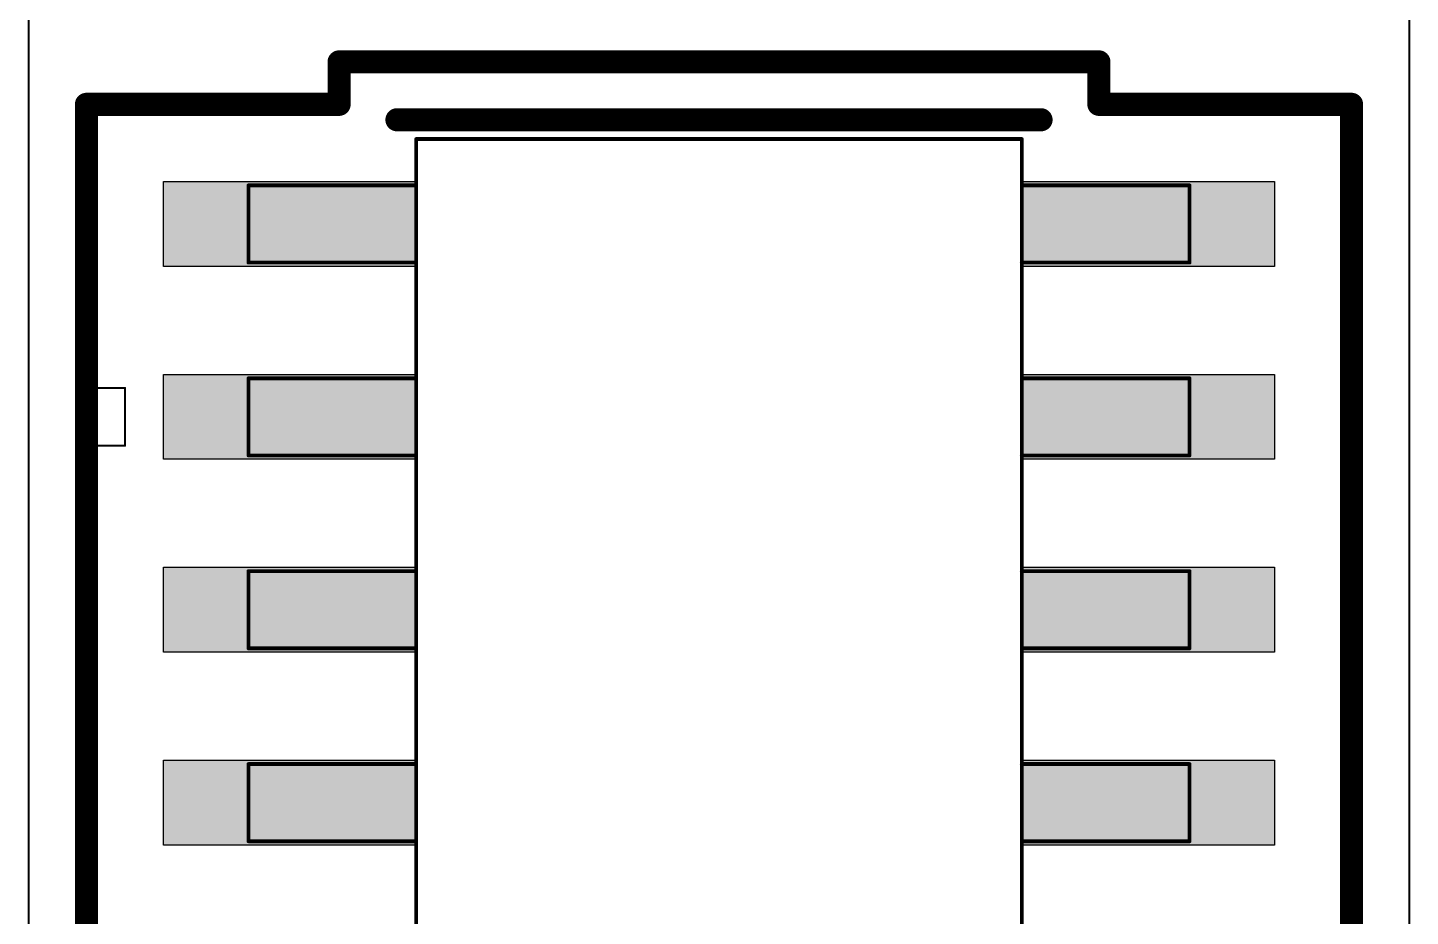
# Model space of a CAD drawing. Header units: millimetres. Extents: x 54 to 247, y 53 to 195.
# Drawn here: x 107.46 to 116.57, y 132.83 to 138.68 of the extents above; entities that cross this region are included whole.
import ezdxf

# ---------------------------------------------------------------- set-up
doc = ezdxf.new("R2010")
doc.units = ezdxf.units.MM
for name, color, linetype in [('Mechanical10', 56, 'Continuous'), ('Mechanical13', 56, 'Continuous'), ('Mechanical15', 56, 'Continuous'), ('Mechanical4', 56, 'Continuous'), ('Mechanical5', 56, 'Continuous'), ('Mechanical6', 56, 'Continuous'), ('Mechanical8', 56, 'Continuous'), ('PadHoleLayer', 156, 'Continuous'), ('TopOverlay', 2, 'Continuous'), ('TopPaste', 8, 'Continuous'), ('TopSolder', 216, 'Continuous')]:
    doc.layers.add(name, color=color, linetype=linetype)

# ---------------------------------------------------------------- blocks, each defined once
blk = doc.blocks.new('D16_M_242')
at = {"layer": 'TopPaste'}
for points in [[(-3.6576, -0.3556), (-1.9939, -0.3556), (-1.9939, -0.9144), (-3.6576, -0.9144)], [(1.9939, -0.3556), (3.6576, -0.3556), (3.6576, -0.9144), (1.9939, -0.9144)], [(-3.6576, -1.6256), (-1.9939, -1.6256), (-1.9939, -2.1844), (-3.6576, -2.1844)], [(1.9939, -1.6256), (3.6576, -1.6256), (3.6576, -2.1844), (1.9939, -2.1844)], [(-3.6576, -2.8956), (-1.9939, -2.8956), (-1.9939, -3.4544), (-3.6576, -3.4544)], [(1.9939, -2.8956), (3.6576, -2.8956), (3.6576, -3.4544), (1.9939, -3.4544)], [(-3.6576, -4.1656), (-1.9939, -4.1656), (-1.9939, -4.7244), (-3.6576, -4.7244)], [(1.9939, -4.1656), (3.6576, -4.1656), (3.6576, -4.7244), (1.9939, -4.7244)]]:
    blk.add_hatch(color=8, dxfattribs=at).paths.add_polyline_path(points)
at = {"layer": 'TopSolder'}
for points in [[(-3.6576, -0.3556), (-1.9939, -0.3556), (-1.9939, -0.9144), (-3.6576, -0.9144)], [(1.9939, -0.3556), (3.6576, -0.3556), (3.6576, -0.9144), (1.9939, -0.9144)], [(-3.6576, -1.6256), (-1.9939, -1.6256), (-1.9939, -2.1844), (-3.6576, -2.1844)], [(1.9939, -1.6256), (3.6576, -1.6256), (3.6576, -2.1844), (1.9939, -2.1844)], [(-3.6576, -2.8956), (-1.9939, -2.8956), (-1.9939, -3.4544), (-3.6576, -3.4544)], [(1.9939, -2.8956), (3.6576, -2.8956), (3.6576, -3.4544), (1.9939, -3.4544)], [(-3.6576, -4.1656), (-1.9939, -4.1656), (-1.9939, -4.7244), (-3.6576, -4.7244)], [(1.9939, -4.1656), (3.6576, -4.1656), (3.6576, -4.7244), (1.9939, -4.7244)]]:
    blk.add_hatch(color=216, dxfattribs=at).paths.add_polyline_path(points)
at = {"layer": 'Mechanical13', "const_width": 0.0254}
for points in [[(-1.9939, 5.0038), (-1.9939, -5.0038)], [(1.9939, 5.0038), (1.9939, -5.0038)], [(-3.0988, -0.381), (-3.0988, -0.889)], [(-1.9939, -0.381), (-3.0988, -0.381)], [(-1.9939, -0.381), (-1.9939, -0.889)], [(3.0988, -0.381), (1.9939, -0.381)], [(1.9939, -0.381), (1.9939, -0.889)], [(3.0988, -0.381), (3.0988, -0.889)], [(-1.9939, -0.889), (-3.0988, -0.889)], [(3.0988, -0.889), (1.9939, -0.889)], [(-3.0988, -1.651), (-3.0988, -2.159)], [(-1.9939, -1.651), (-3.0988, -1.651)], [(-1.9939, -1.651), (-1.9939, -2.159)], [(3.0988, -1.651), (1.9939, -1.651)], [(1.9939, -1.651), (1.9939, -2.159)], [(3.0988, -1.651), (3.0988, -2.159)], [(-1.9939, -2.159), (-3.0988, -2.159)], [(3.0988, -2.159), (1.9939, -2.159)], [(-3.0988, -2.921), (-3.0988, -3.429)], [(-1.9939, -2.921), (-3.0988, -2.921)], [(-1.9939, -2.921), (-1.9939, -3.429)], [(3.0988, -2.921), (1.9939, -2.921)], [(1.9939, -2.921), (1.9939, -3.429)], [(3.0988, -2.921), (3.0988, -3.429)], [(-1.9939, -3.429), (-3.0988, -3.429)], [(3.0988, -3.429), (1.9939, -3.429)], [(-3.0988, -4.191), (-3.0988, -4.699)], [(-1.9939, -4.191), (-3.0988, -4.191)], [(-1.9939, -4.191), (-1.9939, -4.699)], [(3.0988, -4.191), (1.9939, -4.191)], [(1.9939, -4.191), (1.9939, -4.699)], [(3.0988, -4.191), (3.0988, -4.699)], [(-1.9939, -4.699), (-3.0988, -4.699)], [(3.0988, -4.699), (1.9939, -4.699)], [(1.9939, -5.0038), (-1.9939, -5.0038)]]:
    blk.add_lwpolyline(points, dxfattribs=at)
at = {"layer": 'Mechanical13', "const_width": 0.0127}
for points in [[(-3.10515, -0.381, 1), (-3.09245, -0.381, 1)], [(-3.10515, -0.381, 1), (-3.09245, -0.381, 1)], [(-2.00025, -0.381, 1), (-1.98755, -0.381, 1)], [(-2.00025, -0.381, 1), (-1.98755, -0.381, 1)], [(1.98755, -0.381, 1), (2.00025, -0.381, 1)], [(1.98755, -0.381, 1), (2.00025, -0.381, 1)], [(3.09245, -0.381, 1), (3.10515, -0.381, 1)], [(3.09245, -0.381, 1), (3.10515, -0.381, 1)], [(-3.10515, -0.889, 1), (-3.09245, -0.889, 1)], [(-3.10515, -0.889, 1), (-3.09245, -0.889, 1)], [(-2.00025, -0.889, 1), (-1.98755, -0.889, 1)], [(-2.00025, -0.889, 1), (-1.98755, -0.889, 1)], [(1.98755, -0.889, 1), (2.00025, -0.889, 1)], [(1.98755, -0.889, 1), (2.00025, -0.889, 1)], [(3.09245, -0.889, 1), (3.10515, -0.889, 1)], [(3.09245, -0.889, 1), (3.10515, -0.889, 1)], [(-3.10515, -1.651, 1), (-3.09245, -1.651, 1)], [(-3.10515, -1.651, 1), (-3.09245, -1.651, 1)], [(-2.00025, -1.651, 1), (-1.98755, -1.651, 1)], [(-2.00025, -1.651, 1), (-1.98755, -1.651, 1)], [(1.98755, -1.651, 1), (2.00025, -1.651, 1)], [(1.98755, -1.651, 1), (2.00025, -1.651, 1)], [(3.09245, -1.651, 1), (3.10515, -1.651, 1)], [(3.09245, -1.651, 1), (3.10515, -1.651, 1)], [(-3.10515, -2.159, 1), (-3.09245, -2.159, 1)], [(-3.10515, -2.159, 1), (-3.09245, -2.159, 1)], [(-2.00025, -2.159, 1), (-1.98755, -2.159, 1)], [(-2.00025, -2.159, 1), (-1.98755, -2.159, 1)], [(1.98755, -2.159, 1), (2.00025, -2.159, 1)], [(1.98755, -2.159, 1), (2.00025, -2.159, 1)], [(3.09245, -2.159, 1), (3.10515, -2.159, 1)], [(3.09245, -2.159, 1), (3.10515, -2.159, 1)], [(-3.10515, -2.921, 1), (-3.09245, -2.921, 1)], [(-3.10515, -2.921, 1), (-3.09245, -2.921, 1)], [(-2.00025, -2.921, 1), (-1.98755, -2.921, 1)], [(-2.00025, -2.921, 1), (-1.98755, -2.921, 1)], [(1.98755, -2.921, 1), (2.00025, -2.921, 1)], [(1.98755, -2.921, 1), (2.00025, -2.921, 1)], [(3.09245, -2.921, 1), (3.10515, -2.921, 1)], [(3.09245, -2.921, 1), (3.10515, -2.921, 1)], [(-3.10515, -3.429, 1), (-3.09245, -3.429, 1)], [(-3.10515, -3.429, 1), (-3.09245, -3.429, 1)], [(-2.00025, -3.429, 1), (-1.98755, -3.429, 1)], [(-2.00025, -3.429, 1), (-1.98755, -3.429, 1)], [(1.98755, -3.429, 1), (2.00025, -3.429, 1)], [(1.98755, -3.429, 1), (2.00025, -3.429, 1)], [(3.09245, -3.429, 1), (3.10515, -3.429, 1)], [(3.09245, -3.429, 1), (3.10515, -3.429, 1)], [(-3.10515, -4.191, 1), (-3.09245, -4.191, 1)], [(-3.10515, -4.191, 1), (-3.09245, -4.191, 1)], [(-2.00025, -4.191, 1), (-1.98755, -4.191, 1)], [(-2.00025, -4.191, 1), (-1.98755, -4.191, 1)], [(1.98755, -4.191, 1), (2.00025, -4.191, 1)], [(1.98755, -4.191, 1), (2.00025, -4.191, 1)], [(3.09245, -4.191, 1), (3.10515, -4.191, 1)], [(3.09245, -4.191, 1), (3.10515, -4.191, 1)], [(-3.10515, -4.699, 1), (-3.09245, -4.699, 1)], [(-3.10515, -4.699, 1), (-3.09245, -4.699, 1)], [(-2.00025, -4.699, 1), (-1.98755, -4.699, 1)], [(-2.00025, -4.699, 1), (-1.98755, -4.699, 1)], [(1.98755, -4.699, 1), (2.00025, -4.699, 1)], [(1.98755, -4.699, 1), (2.00025, -4.699, 1)], [(3.09245, -4.699, 1), (3.10515, -4.699, 1)], [(3.09245, -4.699, 1), (3.10515, -4.699, 1)], [(-2.00025, -5.0038, 1), (-1.98755, -5.0038, 1)], [(-2.00025, -5.0038, 1), (-1.98755, -5.0038, 1)], [(1.98755, -5.0038, 1), (2.00025, -5.0038, 1)], [(1.98755, -5.0038, 1), (2.00025, -5.0038, 1)]]:
    blk.add_lwpolyline(points, format="xyb", close=True, dxfattribs=at)
at = {"layer": 'Mechanical15'}
for p, q in [((-4.1656, -5.2324), (-4.1656, 5.2324)), ((4.1656, 5.2324), (4.1656, -5.2324)), ((-2.5019, -5.2324), (-4.1656, -5.2324)), ((-2.5019, -5.5118), (-2.5019, -5.2324)), ((4.1656, -5.2324), (2.5019, -5.2324)), ((2.5019, -5.2324), (2.5019, -5.5118)), ((2.5019, -5.5118), (-2.5019, -5.5118))]:
    blk.add_line(p, q, dxfattribs=at)
at = {"layer": 'Mechanical15', "const_width": 0.1524}
for points in [[(-4.1656, 5.2324), (-4.1656, -5.2324)], [(4.1656, 5.2324), (4.1656, -5.2324)], [(-2.5019, -5.2324), (-4.1656, -5.2324)], [(-2.5019, -5.2324), (-2.5019, -5.5118)], [(2.5019, -5.2324), (2.5019, -5.5118)], [(4.1656, -5.2324), (2.5019, -5.2324)], [(2.5019, -5.5118), (-2.5019, -5.5118)]]:
    blk.add_lwpolyline(points, dxfattribs=at)
at = {"layer": 'Mechanical15', "const_width": 0.0762}
for points in [[(-4.2037, -5.2324, 1), (-4.1275, -5.2324, 1)], [(-4.2037, -5.2324, 1), (-4.1275, -5.2324, 1)], [(-2.54, -5.2324, 1), (-2.4638, -5.2324, 1)], [(-2.54, -5.2324, 1), (-2.4638, -5.2324, 1)], [(2.4638, -5.2324, 1), (2.54, -5.2324, 1)], [(2.4638, -5.2324, 1), (2.54, -5.2324, 1)], [(4.1275, -5.2324, 1), (4.2037, -5.2324, 1)], [(4.1275, -5.2324, 1), (4.2037, -5.2324, 1)], [(-2.54, -5.5118, 1), (-2.4638, -5.5118, 1)], [(-2.54, -5.5118, 1), (-2.4638, -5.5118, 1)], [(2.4638, -5.5118, 1), (2.54, -5.5118, 1)], [(2.4638, -5.5118, 1), (2.54, -5.5118, 1)]]:
    blk.add_lwpolyline(points, format="xyb", close=True, dxfattribs=at)
at = {"layer": 'Mechanical5'}
for p, q in [((-4.5466, -5.8928), (-4.5466, 5.8928)), ((4.5466, 5.8928), (4.5466, -5.8928))]:
    blk.add_line(p, q, dxfattribs=at)
at = {"layer": 'TopOverlay'}
for p, q in [((3.9116, -3.3655), (3.9116, -2.9845)), ((3.9116, -2.9845), (4.1656, -2.9845)), ((4.1656, -2.9845), (4.1656, -3.3655)), ((4.1656, -3.3655), (3.9116, -3.3655))]:
    blk.add_line(p, q, dxfattribs=at)
at = {"layer": 'TopOverlay', "const_width": 0.1524}
blk.add_lwpolyline([(2.1209, -5.1308), (-2.1209, -5.1308)], dxfattribs=at)
at = {"layer": 'TopOverlay', "const_width": 0.0762}
for points in [[(-2.159, -5.1308, 1), (-2.0828, -5.1308, 1)], [(2.0828, -5.1308, 1), (2.159, -5.1308, 1)]]:
    blk.add_lwpolyline(points, format="xyb", close=True, dxfattribs=at)

msp = doc.modelspace()

# ---------------------------------------------------------------- hatches: boundary and pattern name
at = {"layer": 'Mechanical4'}
h = msp.add_hatch(color=56, dxfattribs=at)
edge = h.paths.add_edge_path()
edge.add_arc((109.5121, 138.4554), 0.0381, 0, 360)
h = msp.add_hatch(color=56, dxfattribs=at)
edge = h.paths.add_edge_path()
edge.add_arc((109.5121, 138.4554), 0.0381, 0, 360)
h = msp.add_hatch(color=56, dxfattribs=at)
edge = h.paths.add_edge_path()
edge.add_arc((114.5159, 138.4554), 0.0381, 0, 360)
h = msp.add_hatch(color=56, dxfattribs=at)
edge = h.paths.add_edge_path()
edge.add_arc((114.5159, 138.4554), 0.0381, 0, 360)
h = msp.add_hatch(color=56, dxfattribs=at)
edge = h.paths.add_edge_path()
edge.add_arc((107.8484, 138.176), 0.0381, 0, 360)
h = msp.add_hatch(color=56, dxfattribs=at)
edge = h.paths.add_edge_path()
edge.add_arc((107.8484, 138.176), 0.0381, 0, 360)
h = msp.add_hatch(color=56, dxfattribs=at)
edge = h.paths.add_edge_path()
edge.add_arc((109.5121, 138.176), 0.0381, 0, 360)
h = msp.add_hatch(color=56, dxfattribs=at)
edge = h.paths.add_edge_path()
edge.add_arc((109.5121, 138.176), 0.0381, 0, 360)
h = msp.add_hatch(color=56, dxfattribs=at)
edge = h.paths.add_edge_path()
edge.add_arc((114.5159, 138.176), 0.0381, 0, 360)
h = msp.add_hatch(color=56, dxfattribs=at)
edge = h.paths.add_edge_path()
edge.add_arc((114.5159, 138.176), 0.0381, 0, 360)
h = msp.add_hatch(color=56, dxfattribs=at)
edge = h.paths.add_edge_path()
edge.add_arc((116.1796, 138.176), 0.0381, 0, 360)
h = msp.add_hatch(color=56, dxfattribs=at)
edge = h.paths.add_edge_path()
edge.add_arc((116.1796, 138.176), 0.0381, 0, 360)
at = {"layer": 'Mechanical5'}
h = msp.add_hatch(color=56, dxfattribs=at)
edge = h.paths.add_edge_path()
edge.add_arc((110.0201, 137.9474), 0.00635, 0, 360)
h = msp.add_hatch(color=56, dxfattribs=at)
edge = h.paths.add_edge_path()
edge.add_arc((110.0201, 137.9474), 0.00635, 0, 360)
h = msp.add_hatch(color=56, dxfattribs=at)
edge = h.paths.add_edge_path()
edge.add_arc((114.0079, 137.9474), 0.00635, 0, 360)
h = msp.add_hatch(color=56, dxfattribs=at)
edge = h.paths.add_edge_path()
edge.add_arc((114.0079, 137.9474), 0.00635, 0, 360)
h = msp.add_hatch(color=56, dxfattribs=at)
edge = h.paths.add_edge_path()
edge.add_arc((108.9152, 137.6426), 0.00635, 0, 360)
h = msp.add_hatch(color=56, dxfattribs=at)
edge = h.paths.add_edge_path()
edge.add_arc((108.9152, 137.6426), 0.00635, 0, 360)
h = msp.add_hatch(color=56, dxfattribs=at)
edge = h.paths.add_edge_path()
edge.add_arc((110.0201, 137.6426), 0.00635, 0, 360)
h = msp.add_hatch(color=56, dxfattribs=at)
edge = h.paths.add_edge_path()
edge.add_arc((110.0201, 137.6426), 0.00635, 0, 360)
h = msp.add_hatch(color=56, dxfattribs=at)
edge = h.paths.add_edge_path()
edge.add_arc((114.0079, 137.6426), 0.00635, 0, 360)
h = msp.add_hatch(color=56, dxfattribs=at)
edge = h.paths.add_edge_path()
edge.add_arc((114.0079, 137.6426), 0.00635, 0, 360)
h = msp.add_hatch(color=56, dxfattribs=at)
edge = h.paths.add_edge_path()
edge.add_arc((115.1128, 137.6426), 0.00635, 0, 360)
h = msp.add_hatch(color=56, dxfattribs=at)
edge = h.paths.add_edge_path()
edge.add_arc((115.1128, 137.6426), 0.00635, 0, 360)
h = msp.add_hatch(color=56, dxfattribs=at)
edge = h.paths.add_edge_path()
edge.add_arc((108.9152, 137.1346), 0.00635, 0, 360)
h = msp.add_hatch(color=56, dxfattribs=at)
edge = h.paths.add_edge_path()
edge.add_arc((108.9152, 137.1346), 0.00635, 0, 360)
h = msp.add_hatch(color=56, dxfattribs=at)
edge = h.paths.add_edge_path()
edge.add_arc((110.0201, 137.1346), 0.00635, 0, 360)
h = msp.add_hatch(color=56, dxfattribs=at)
edge = h.paths.add_edge_path()
edge.add_arc((110.0201, 137.1346), 0.00635, 0, 360)
h = msp.add_hatch(color=56, dxfattribs=at)
edge = h.paths.add_edge_path()
edge.add_arc((114.0079, 137.1346), 0.00635, 0, 360)
h = msp.add_hatch(color=56, dxfattribs=at)
edge = h.paths.add_edge_path()
edge.add_arc((114.0079, 137.1346), 0.00635, 0, 360)
h = msp.add_hatch(color=56, dxfattribs=at)
edge = h.paths.add_edge_path()
edge.add_arc((115.1128, 137.1346), 0.00635, 0, 360)
h = msp.add_hatch(color=56, dxfattribs=at)
edge = h.paths.add_edge_path()
edge.add_arc((115.1128, 137.1346), 0.00635, 0, 360)
h = msp.add_hatch(color=56, dxfattribs=at)
edge = h.paths.add_edge_path()
edge.add_arc((108.9152, 136.3726), 0.00635, 0, 360)
h = msp.add_hatch(color=56, dxfattribs=at)
edge = h.paths.add_edge_path()
edge.add_arc((108.9152, 136.3726), 0.00635, 0, 360)
h = msp.add_hatch(color=56, dxfattribs=at)
edge = h.paths.add_edge_path()
edge.add_arc((110.0201, 136.3726), 0.00635, 0, 360)
h = msp.add_hatch(color=56, dxfattribs=at)
edge = h.paths.add_edge_path()
edge.add_arc((110.0201, 136.3726), 0.00635, 0, 360)
h = msp.add_hatch(color=56, dxfattribs=at)
edge = h.paths.add_edge_path()
edge.add_arc((114.0079, 136.3726), 0.00635, 0, 360)
h = msp.add_hatch(color=56, dxfattribs=at)
edge = h.paths.add_edge_path()
edge.add_arc((114.0079, 136.3726), 0.00635, 0, 360)
h = msp.add_hatch(color=56, dxfattribs=at)
edge = h.paths.add_edge_path()
edge.add_arc((115.1128, 136.3726), 0.00635, 0, 360)
h = msp.add_hatch(color=56, dxfattribs=at)
edge = h.paths.add_edge_path()
edge.add_arc((115.1128, 136.3726), 0.00635, 0, 360)
h = msp.add_hatch(color=56, dxfattribs=at)
edge = h.paths.add_edge_path()
edge.add_arc((108.9152, 135.8646), 0.00635, 0, 360)
h = msp.add_hatch(color=56, dxfattribs=at)
edge = h.paths.add_edge_path()
edge.add_arc((108.9152, 135.8646), 0.00635, 0, 360)
h = msp.add_hatch(color=56, dxfattribs=at)
edge = h.paths.add_edge_path()
edge.add_arc((110.0201, 135.8646), 0.00635, 0, 360)
h = msp.add_hatch(color=56, dxfattribs=at)
edge = h.paths.add_edge_path()
edge.add_arc((110.0201, 135.8646), 0.00635, 0, 360)
h = msp.add_hatch(color=56, dxfattribs=at)
edge = h.paths.add_edge_path()
edge.add_arc((114.0079, 135.8646), 0.00635, 0, 360)
h = msp.add_hatch(color=56, dxfattribs=at)
edge = h.paths.add_edge_path()
edge.add_arc((114.0079, 135.8646), 0.00635, 0, 360)
h = msp.add_hatch(color=56, dxfattribs=at)
edge = h.paths.add_edge_path()
edge.add_arc((115.1128, 135.8646), 0.00635, 0, 360)
h = msp.add_hatch(color=56, dxfattribs=at)
edge = h.paths.add_edge_path()
edge.add_arc((115.1128, 135.8646), 0.00635, 0, 360)
h = msp.add_hatch(color=56, dxfattribs=at)
edge = h.paths.add_edge_path()
edge.add_arc((108.9152, 135.1026), 0.00635, 0, 360)
h = msp.add_hatch(color=56, dxfattribs=at)
edge = h.paths.add_edge_path()
edge.add_arc((108.9152, 135.1026), 0.00635, 0, 360)
h = msp.add_hatch(color=56, dxfattribs=at)
edge = h.paths.add_edge_path()
edge.add_arc((110.0201, 135.1026), 0.00635, 0, 360)
h = msp.add_hatch(color=56, dxfattribs=at)
edge = h.paths.add_edge_path()
edge.add_arc((110.0201, 135.1026), 0.00635, 0, 360)
h = msp.add_hatch(color=56, dxfattribs=at)
edge = h.paths.add_edge_path()
edge.add_arc((114.0079, 135.1026), 0.00635, 0, 360)
h = msp.add_hatch(color=56, dxfattribs=at)
edge = h.paths.add_edge_path()
edge.add_arc((114.0079, 135.1026), 0.00635, 0, 360)
h = msp.add_hatch(color=56, dxfattribs=at)
edge = h.paths.add_edge_path()
edge.add_arc((115.1128, 135.1026), 0.00635, 0, 360)
h = msp.add_hatch(color=56, dxfattribs=at)
edge = h.paths.add_edge_path()
edge.add_arc((115.1128, 135.1026), 0.00635, 0, 360)
h = msp.add_hatch(color=56, dxfattribs=at)
edge = h.paths.add_edge_path()
edge.add_arc((108.9152, 134.5946), 0.00635, 0, 360)
h = msp.add_hatch(color=56, dxfattribs=at)
edge = h.paths.add_edge_path()
edge.add_arc((108.9152, 134.5946), 0.00635, 0, 360)
h = msp.add_hatch(color=56, dxfattribs=at)
edge = h.paths.add_edge_path()
edge.add_arc((110.0201, 134.5946), 0.00635, 0, 360)
h = msp.add_hatch(color=56, dxfattribs=at)
edge = h.paths.add_edge_path()
edge.add_arc((110.0201, 134.5946), 0.00635, 0, 360)
h = msp.add_hatch(color=56, dxfattribs=at)
edge = h.paths.add_edge_path()
edge.add_arc((114.0079, 134.5946), 0.00635, 0, 360)
h = msp.add_hatch(color=56, dxfattribs=at)
edge = h.paths.add_edge_path()
edge.add_arc((114.0079, 134.5946), 0.00635, 0, 360)
h = msp.add_hatch(color=56, dxfattribs=at)
edge = h.paths.add_edge_path()
edge.add_arc((115.1128, 134.5946), 0.00635, 0, 360)
h = msp.add_hatch(color=56, dxfattribs=at)
edge = h.paths.add_edge_path()
edge.add_arc((115.1128, 134.5946), 0.00635, 0, 360)
h = msp.add_hatch(color=56, dxfattribs=at)
edge = h.paths.add_edge_path()
edge.add_arc((108.9152, 133.8326), 0.00635, 0, 360)
h = msp.add_hatch(color=56, dxfattribs=at)
edge = h.paths.add_edge_path()
edge.add_arc((108.9152, 133.8326), 0.00635, 0, 360)
h = msp.add_hatch(color=56, dxfattribs=at)
edge = h.paths.add_edge_path()
edge.add_arc((110.0201, 133.8326), 0.00635, 0, 360)
h = msp.add_hatch(color=56, dxfattribs=at)
edge = h.paths.add_edge_path()
edge.add_arc((110.0201, 133.8326), 0.00635, 0, 360)
h = msp.add_hatch(color=56, dxfattribs=at)
edge = h.paths.add_edge_path()
edge.add_arc((114.0079, 133.8326), 0.00635, 0, 360)
h = msp.add_hatch(color=56, dxfattribs=at)
edge = h.paths.add_edge_path()
edge.add_arc((114.0079, 133.8326), 0.00635, 0, 360)
h = msp.add_hatch(color=56, dxfattribs=at)
edge = h.paths.add_edge_path()
edge.add_arc((115.1128, 133.8326), 0.00635, 0, 360)
h = msp.add_hatch(color=56, dxfattribs=at)
edge = h.paths.add_edge_path()
edge.add_arc((115.1128, 133.8326), 0.00635, 0, 360)
h = msp.add_hatch(color=56, dxfattribs=at)
edge = h.paths.add_edge_path()
edge.add_arc((108.9152, 133.3246), 0.00635, 0, 360)
h = msp.add_hatch(color=56, dxfattribs=at)
edge = h.paths.add_edge_path()
edge.add_arc((108.9152, 133.3246), 0.00635, 0, 360)
h = msp.add_hatch(color=56, dxfattribs=at)
edge = h.paths.add_edge_path()
edge.add_arc((110.0201, 133.3246), 0.00635, 0, 360)
h = msp.add_hatch(color=56, dxfattribs=at)
edge = h.paths.add_edge_path()
edge.add_arc((110.0201, 133.3246), 0.00635, 0, 360)
h = msp.add_hatch(color=56, dxfattribs=at)
edge = h.paths.add_edge_path()
edge.add_arc((114.0079, 133.3246), 0.00635, 0, 360)
h = msp.add_hatch(color=56, dxfattribs=at)
edge = h.paths.add_edge_path()
edge.add_arc((114.0079, 133.3246), 0.00635, 0, 360)
h = msp.add_hatch(color=56, dxfattribs=at)
edge = h.paths.add_edge_path()
edge.add_arc((115.1128, 133.3246), 0.00635, 0, 360)
h = msp.add_hatch(color=56, dxfattribs=at)
edge = h.paths.add_edge_path()
edge.add_arc((115.1128, 133.3246), 0.00635, 0, 360)
at = {"layer": 'Mechanical6'}
h = msp.add_hatch(color=56, dxfattribs=at)
edge = h.paths.add_edge_path()
edge.add_arc((109.8931, 138.0744), 0.0381, 0, 360)
h = msp.add_hatch(color=56, dxfattribs=at)
edge = h.paths.add_edge_path()
edge.add_arc((114.1349, 138.0744), 0.0381, 0, 360)
at = {"layer": 'PadHoleLayer'}
h = msp.add_hatch(color=156, dxfattribs=at)
edge = h.paths.add_edge_path()
edge.add_arc((109.5121, 138.4554), 0.0381, 0, 360)
h = msp.add_hatch(color=156, dxfattribs=at)
edge = h.paths.add_edge_path()
edge.add_arc((109.5121, 138.4554), 0.0381, 0, 360)
h = msp.add_hatch(color=156, dxfattribs=at)
edge = h.paths.add_edge_path()
edge.add_arc((114.5159, 138.4554), 0.0381, 0, 360)
h = msp.add_hatch(color=156, dxfattribs=at)
edge = h.paths.add_edge_path()
edge.add_arc((114.5159, 138.4554), 0.0381, 0, 360)
h = msp.add_hatch(color=156, dxfattribs=at)
edge = h.paths.add_edge_path()
edge.add_arc((107.8484, 138.176), 0.0381, 0, 360)
h = msp.add_hatch(color=156, dxfattribs=at)
edge = h.paths.add_edge_path()
edge.add_arc((107.8484, 138.176), 0.0381, 0, 360)
h = msp.add_hatch(color=156, dxfattribs=at)
edge = h.paths.add_edge_path()
edge.add_arc((109.5121, 138.176), 0.0381, 0, 360)
h = msp.add_hatch(color=156, dxfattribs=at)
edge = h.paths.add_edge_path()
edge.add_arc((109.5121, 138.176), 0.0381, 0, 360)
h = msp.add_hatch(color=156, dxfattribs=at)
edge = h.paths.add_edge_path()
edge.add_arc((114.5159, 138.176), 0.0381, 0, 360)
h = msp.add_hatch(color=156, dxfattribs=at)
edge = h.paths.add_edge_path()
edge.add_arc((114.5159, 138.176), 0.0381, 0, 360)
h = msp.add_hatch(color=156, dxfattribs=at)
edge = h.paths.add_edge_path()
edge.add_arc((116.1796, 138.176), 0.0381, 0, 360)
h = msp.add_hatch(color=156, dxfattribs=at)
edge = h.paths.add_edge_path()
edge.add_arc((116.1796, 138.176), 0.0381, 0, 360)
h = msp.add_hatch(color=156, dxfattribs=at)
edge = h.paths.add_edge_path()
edge.add_arc((109.8931, 138.0744), 0.0381, 0, 360)
h = msp.add_hatch(color=156, dxfattribs=at)
edge = h.paths.add_edge_path()
edge.add_arc((114.1349, 138.0744), 0.0381, 0, 360)
h = msp.add_hatch(color=156, dxfattribs=at)
edge = h.paths.add_edge_path()
edge.add_arc((110.0201, 137.9474), 0.00635, 0, 360)
h = msp.add_hatch(color=156, dxfattribs=at)
edge = h.paths.add_edge_path()
edge.add_arc((110.0201, 137.9474), 0.00635, 0, 360)
h = msp.add_hatch(color=156, dxfattribs=at)
edge = h.paths.add_edge_path()
edge.add_arc((114.0079, 137.9474), 0.00635, 0, 360)
h = msp.add_hatch(color=156, dxfattribs=at)
edge = h.paths.add_edge_path()
edge.add_arc((114.0079, 137.9474), 0.00635, 0, 360)
h = msp.add_hatch(color=156, dxfattribs=at)
edge = h.paths.add_edge_path()
edge.add_arc((108.9152, 137.6426), 0.00635, 0, 360)
h = msp.add_hatch(color=156, dxfattribs=at)
edge = h.paths.add_edge_path()
edge.add_arc((108.9152, 137.6426), 0.00635, 0, 360)
h = msp.add_hatch(color=156, dxfattribs=at)
edge = h.paths.add_edge_path()
edge.add_arc((110.0201, 137.6426), 0.00635, 0, 360)
h = msp.add_hatch(color=156, dxfattribs=at)
edge = h.paths.add_edge_path()
edge.add_arc((110.0201, 137.6426), 0.00635, 0, 360)
h = msp.add_hatch(color=156, dxfattribs=at)
edge = h.paths.add_edge_path()
edge.add_arc((114.0079, 137.6426), 0.00635, 0, 360)
h = msp.add_hatch(color=156, dxfattribs=at)
edge = h.paths.add_edge_path()
edge.add_arc((114.0079, 137.6426), 0.00635, 0, 360)
h = msp.add_hatch(color=156, dxfattribs=at)
edge = h.paths.add_edge_path()
edge.add_arc((115.1128, 137.6426), 0.00635, 0, 360)
h = msp.add_hatch(color=156, dxfattribs=at)
edge = h.paths.add_edge_path()
edge.add_arc((115.1128, 137.6426), 0.00635, 0, 360)
h = msp.add_hatch(color=156, dxfattribs=at)
edge = h.paths.add_edge_path()
edge.add_arc((108.9152, 137.1346), 0.00635, 0, 360)
h = msp.add_hatch(color=156, dxfattribs=at)
edge = h.paths.add_edge_path()
edge.add_arc((108.9152, 137.1346), 0.00635, 0, 360)
h = msp.add_hatch(color=156, dxfattribs=at)
edge = h.paths.add_edge_path()
edge.add_arc((110.0201, 137.1346), 0.00635, 0, 360)
h = msp.add_hatch(color=156, dxfattribs=at)
edge = h.paths.add_edge_path()
edge.add_arc((110.0201, 137.1346), 0.00635, 0, 360)
h = msp.add_hatch(color=156, dxfattribs=at)
edge = h.paths.add_edge_path()
edge.add_arc((114.0079, 137.1346), 0.00635, 0, 360)
h = msp.add_hatch(color=156, dxfattribs=at)
edge = h.paths.add_edge_path()
edge.add_arc((114.0079, 137.1346), 0.00635, 0, 360)
h = msp.add_hatch(color=156, dxfattribs=at)
edge = h.paths.add_edge_path()
edge.add_arc((115.1128, 137.1346), 0.00635, 0, 360)
h = msp.add_hatch(color=156, dxfattribs=at)
edge = h.paths.add_edge_path()
edge.add_arc((115.1128, 137.1346), 0.00635, 0, 360)
h = msp.add_hatch(color=156, dxfattribs=at)
edge = h.paths.add_edge_path()
edge.add_arc((108.9152, 136.3726), 0.00635, 0, 360)
h = msp.add_hatch(color=156, dxfattribs=at)
edge = h.paths.add_edge_path()
edge.add_arc((108.9152, 136.3726), 0.00635, 0, 360)
h = msp.add_hatch(color=156, dxfattribs=at)
edge = h.paths.add_edge_path()
edge.add_arc((110.0201, 136.3726), 0.00635, 0, 360)
h = msp.add_hatch(color=156, dxfattribs=at)
edge = h.paths.add_edge_path()
edge.add_arc((110.0201, 136.3726), 0.00635, 0, 360)
h = msp.add_hatch(color=156, dxfattribs=at)
edge = h.paths.add_edge_path()
edge.add_arc((114.0079, 136.3726), 0.00635, 0, 360)
h = msp.add_hatch(color=156, dxfattribs=at)
edge = h.paths.add_edge_path()
edge.add_arc((114.0079, 136.3726), 0.00635, 0, 360)
h = msp.add_hatch(color=156, dxfattribs=at)
edge = h.paths.add_edge_path()
edge.add_arc((115.1128, 136.3726), 0.00635, 0, 360)
h = msp.add_hatch(color=156, dxfattribs=at)
edge = h.paths.add_edge_path()
edge.add_arc((115.1128, 136.3726), 0.00635, 0, 360)
h = msp.add_hatch(color=156, dxfattribs=at)
edge = h.paths.add_edge_path()
edge.add_arc((108.9152, 135.8646), 0.00635, 0, 360)
h = msp.add_hatch(color=156, dxfattribs=at)
edge = h.paths.add_edge_path()
edge.add_arc((108.9152, 135.8646), 0.00635, 0, 360)
h = msp.add_hatch(color=156, dxfattribs=at)
edge = h.paths.add_edge_path()
edge.add_arc((110.0201, 135.8646), 0.00635, 0, 360)
h = msp.add_hatch(color=156, dxfattribs=at)
edge = h.paths.add_edge_path()
edge.add_arc((110.0201, 135.8646), 0.00635, 0, 360)
h = msp.add_hatch(color=156, dxfattribs=at)
edge = h.paths.add_edge_path()
edge.add_arc((114.0079, 135.8646), 0.00635, 0, 360)
h = msp.add_hatch(color=156, dxfattribs=at)
edge = h.paths.add_edge_path()
edge.add_arc((114.0079, 135.8646), 0.00635, 0, 360)
h = msp.add_hatch(color=156, dxfattribs=at)
edge = h.paths.add_edge_path()
edge.add_arc((115.1128, 135.8646), 0.00635, 0, 360)
h = msp.add_hatch(color=156, dxfattribs=at)
edge = h.paths.add_edge_path()
edge.add_arc((115.1128, 135.8646), 0.00635, 0, 360)
h = msp.add_hatch(color=156, dxfattribs=at)
edge = h.paths.add_edge_path()
edge.add_arc((108.9152, 135.1026), 0.00635, 0, 360)
h = msp.add_hatch(color=156, dxfattribs=at)
edge = h.paths.add_edge_path()
edge.add_arc((108.9152, 135.1026), 0.00635, 0, 360)
h = msp.add_hatch(color=156, dxfattribs=at)
edge = h.paths.add_edge_path()
edge.add_arc((110.0201, 135.1026), 0.00635, 0, 360)
h = msp.add_hatch(color=156, dxfattribs=at)
edge = h.paths.add_edge_path()
edge.add_arc((110.0201, 135.1026), 0.00635, 0, 360)
h = msp.add_hatch(color=156, dxfattribs=at)
edge = h.paths.add_edge_path()
edge.add_arc((114.0079, 135.1026), 0.00635, 0, 360)
h = msp.add_hatch(color=156, dxfattribs=at)
edge = h.paths.add_edge_path()
edge.add_arc((114.0079, 135.1026), 0.00635, 0, 360)
h = msp.add_hatch(color=156, dxfattribs=at)
edge = h.paths.add_edge_path()
edge.add_arc((115.1128, 135.1026), 0.00635, 0, 360)
h = msp.add_hatch(color=156, dxfattribs=at)
edge = h.paths.add_edge_path()
edge.add_arc((115.1128, 135.1026), 0.00635, 0, 360)
h = msp.add_hatch(color=156, dxfattribs=at)
edge = h.paths.add_edge_path()
edge.add_arc((108.9152, 134.5946), 0.00635, 0, 360)
h = msp.add_hatch(color=156, dxfattribs=at)
edge = h.paths.add_edge_path()
edge.add_arc((108.9152, 134.5946), 0.00635, 0, 360)
h = msp.add_hatch(color=156, dxfattribs=at)
edge = h.paths.add_edge_path()
edge.add_arc((110.0201, 134.5946), 0.00635, 0, 360)
h = msp.add_hatch(color=156, dxfattribs=at)
edge = h.paths.add_edge_path()
edge.add_arc((110.0201, 134.5946), 0.00635, 0, 360)
h = msp.add_hatch(color=156, dxfattribs=at)
edge = h.paths.add_edge_path()
edge.add_arc((114.0079, 134.5946), 0.00635, 0, 360)
h = msp.add_hatch(color=156, dxfattribs=at)
edge = h.paths.add_edge_path()
edge.add_arc((114.0079, 134.5946), 0.00635, 0, 360)
h = msp.add_hatch(color=156, dxfattribs=at)
edge = h.paths.add_edge_path()
edge.add_arc((115.1128, 134.5946), 0.00635, 0, 360)
h = msp.add_hatch(color=156, dxfattribs=at)
edge = h.paths.add_edge_path()
edge.add_arc((115.1128, 134.5946), 0.00635, 0, 360)
h = msp.add_hatch(color=156, dxfattribs=at)
edge = h.paths.add_edge_path()
edge.add_arc((108.9152, 133.8326), 0.00635, 0, 360)
h = msp.add_hatch(color=156, dxfattribs=at)
edge = h.paths.add_edge_path()
edge.add_arc((108.9152, 133.8326), 0.00635, 0, 360)
h = msp.add_hatch(color=156, dxfattribs=at)
edge = h.paths.add_edge_path()
edge.add_arc((110.0201, 133.8326), 0.00635, 0, 360)
h = msp.add_hatch(color=156, dxfattribs=at)
edge = h.paths.add_edge_path()
edge.add_arc((110.0201, 133.8326), 0.00635, 0, 360)
h = msp.add_hatch(color=156, dxfattribs=at)
edge = h.paths.add_edge_path()
edge.add_arc((114.0079, 133.8326), 0.00635, 0, 360)
h = msp.add_hatch(color=156, dxfattribs=at)
edge = h.paths.add_edge_path()
edge.add_arc((114.0079, 133.8326), 0.00635, 0, 360)
h = msp.add_hatch(color=156, dxfattribs=at)
edge = h.paths.add_edge_path()
edge.add_arc((115.1128, 133.8326), 0.00635, 0, 360)
h = msp.add_hatch(color=156, dxfattribs=at)
edge = h.paths.add_edge_path()
edge.add_arc((115.1128, 133.8326), 0.00635, 0, 360)
h = msp.add_hatch(color=156, dxfattribs=at)
edge = h.paths.add_edge_path()
edge.add_arc((108.9152, 133.3246), 0.00635, 0, 360)
h = msp.add_hatch(color=156, dxfattribs=at)
edge = h.paths.add_edge_path()
edge.add_arc((108.9152, 133.3246), 0.00635, 0, 360)
h = msp.add_hatch(color=156, dxfattribs=at)
edge = h.paths.add_edge_path()
edge.add_arc((110.0201, 133.3246), 0.00635, 0, 360)
h = msp.add_hatch(color=156, dxfattribs=at)
edge = h.paths.add_edge_path()
edge.add_arc((110.0201, 133.3246), 0.00635, 0, 360)
h = msp.add_hatch(color=156, dxfattribs=at)
edge = h.paths.add_edge_path()
edge.add_arc((114.0079, 133.3246), 0.00635, 0, 360)
h = msp.add_hatch(color=156, dxfattribs=at)
edge = h.paths.add_edge_path()
edge.add_arc((114.0079, 133.3246), 0.00635, 0, 360)
h = msp.add_hatch(color=156, dxfattribs=at)
edge = h.paths.add_edge_path()
edge.add_arc((115.1128, 133.3246), 0.00635, 0, 360)
h = msp.add_hatch(color=156, dxfattribs=at)
edge = h.paths.add_edge_path()
edge.add_arc((115.1128, 133.3246), 0.00635, 0, 360)

# ---------------------------------------------------------------- linework, layer by layer
at = {"layer": 'Mechanical10'}
for p, q in [((108.3564, 137.1092), (108.3564, 137.668)), ((108.3564, 137.668), (110.0201, 137.668)), ((110.0201, 137.668), (110.0201, 137.1092)), ((114.0079, 137.1092), (114.0079, 137.668)), ((114.0079, 137.668), (115.6716, 137.668)), ((115.6716, 137.668), (115.6716, 137.1092)), ((110.0201, 137.1092), (108.3564, 137.1092)), ((115.6716, 137.1092), (114.0079, 137.1092)), ((108.3564, 135.8392), (108.3564, 136.398)), ((108.3564, 136.398), (110.0201, 136.398)), ((110.0201, 136.398), (110.0201, 135.8392)), ((114.0079, 135.8392), (114.0079, 136.398)), ((114.0079, 136.398), (115.6716, 136.398)), ((115.6716, 136.398), (115.6716, 135.8392)), ((110.0201, 135.8392), (108.3564, 135.8392)), ((115.6716, 135.8392), (114.0079, 135.8392)), ((108.3564, 134.5692), (108.3564, 135.128)), ((108.3564, 135.128), (110.0201, 135.128)), ((110.0201, 135.128), (110.0201, 134.5692)), ((114.0079, 134.5692), (114.0079, 135.128)), ((114.0079, 135.128), (115.6716, 135.128)), ((115.6716, 135.128), (115.6716, 134.5692)), ((110.0201, 134.5692), (108.3564, 134.5692)), ((115.6716, 134.5692), (114.0079, 134.5692)), ((108.3564, 133.2992), (108.3564, 133.858)), ((108.3564, 133.858), (110.0201, 133.858)), ((110.0201, 133.858), (110.0201, 133.2992)), ((114.0079, 133.2992), (114.0079, 133.858)), ((114.0079, 133.858), (115.6716, 133.858)), ((115.6716, 133.858), (115.6716, 133.2992)), ((110.0201, 133.2992), (108.3564, 133.2992)), ((115.6716, 133.2992), (114.0079, 133.2992))]:
    msp.add_line(p, q, dxfattribs=at)
at = {"layer": 'Mechanical10', "const_width": 0.0127}
for points in [[(107.4674, 127.0508), (107.4674, 138.8364)], [(116.5606, 127.0508), (116.5606, 138.8364)]]:
    msp.add_lwpolyline(points, dxfattribs=at)
at = {"layer": 'Mechanical4'}
for points, const_width in [([(109.5121, 138.176), (109.5121, 138.4554)], 0.1524), ([(109.5121, 138.4554), (114.5159, 138.4554)], 0.1524), ([(114.5159, 138.176), (114.5159, 138.4554)], 0.1524), ([(109.5121, 138.4554), (114.5159, 138.4554)], 0.0127), ([(109.5121, 138.176), (109.5121, 138.4554)], 0.0127), ([(114.5159, 138.176), (114.5159, 138.4554)], 0.0127), ([(107.8484, 127.7112), (107.8484, 138.176)], 0.1524), ([(107.8484, 138.176), (109.5121, 138.176)], 0.1524), ([(114.5159, 138.176), (116.1796, 138.176)], 0.1524), ([(116.1796, 127.7112), (116.1796, 138.176)], 0.1524), ([(107.8484, 138.176), (109.5121, 138.176)], 0.0127), ([(107.8484, 127.7112), (107.8484, 138.176)], 0.0127), ([(114.5159, 138.176), (116.1796, 138.176)], 0.0127), ([(116.1796, 127.7112), (116.1796, 138.176)], 0.0127)]:
    msp.add_lwpolyline(points, dxfattribs=dict(at, const_width=const_width))
for points, const_width in [([(109.474, 138.4554, 1), (109.5502, 138.4554, 1)], 0.0762), ([(109.474, 138.4554, 1), (109.5502, 138.4554, 1)], 0.0762), ([(114.4778, 138.4554, 1), (114.554, 138.4554, 1)], 0.0762), ([(114.4778, 138.4554, 1), (114.554, 138.4554, 1)], 0.0762), ([(109.5089, 138.4554, 1), (109.5153, 138.4554, 1)], 0.00635), ([(109.5089, 138.4554, 1), (109.5153, 138.4554, 1)], 0.00635), ([(114.5127, 138.4554, 1), (114.5191, 138.4554, 1)], 0.00635), ([(114.5127, 138.4554, 1), (114.5191, 138.4554, 1)], 0.00635), ([(107.8103, 138.176, 1), (107.8865, 138.176, 1)], 0.0762), ([(107.8103, 138.176, 1), (107.8865, 138.176, 1)], 0.0762), ([(109.474, 138.176, 1), (109.5502, 138.176, 1)], 0.0762), ([(109.474, 138.176, 1), (109.5502, 138.176, 1)], 0.0762), ([(114.4778, 138.176, 1), (114.554, 138.176, 1)], 0.0762), ([(114.4778, 138.176, 1), (114.554, 138.176, 1)], 0.0762), ([(116.1415, 138.176, 1), (116.2177, 138.176, 1)], 0.0762), ([(116.1415, 138.176, 1), (116.2177, 138.176, 1)], 0.0762), ([(107.8452, 138.176, 1), (107.8516, 138.176, 1)], 0.00635), ([(107.8452, 138.176, 1), (107.8516, 138.176, 1)], 0.00635), ([(109.5089, 138.176, 1), (109.5153, 138.176, 1)], 0.00635), ([(109.5089, 138.176, 1), (109.5153, 138.176, 1)], 0.00635), ([(114.5127, 138.176, 1), (114.5191, 138.176, 1)], 0.00635), ([(114.5127, 138.176, 1), (114.5191, 138.176, 1)], 0.00635), ([(116.1764, 138.176, 1), (116.1828, 138.176, 1)], 0.00635), ([(116.1764, 138.176, 1), (116.1828, 138.176, 1)], 0.00635)]:
    msp.add_lwpolyline(points, format="xyb", close=True, dxfattribs=dict(at, const_width=const_width))
at = {"layer": 'Mechanical5', "const_width": 0.0254}
for points in [[(110.0201, 137.9474), (114.0079, 137.9474)], [(110.0201, 127.9398), (110.0201, 137.9474)], [(114.0079, 127.9398), (114.0079, 137.9474)], [(108.9152, 137.6426), (110.0201, 137.6426)], [(108.9152, 137.1346), (108.9152, 137.6426)], [(110.0201, 137.1346), (110.0201, 137.6426)], [(114.0079, 137.1346), (114.0079, 137.6426)], [(114.0079, 137.6426), (115.1128, 137.6426)], [(115.1128, 137.1346), (115.1128, 137.6426)], [(108.9152, 137.1346), (110.0201, 137.1346)], [(114.0079, 137.1346), (115.1128, 137.1346)], [(108.9152, 136.3726), (110.0201, 136.3726)], [(108.9152, 135.8646), (108.9152, 136.3726)], [(110.0201, 135.8646), (110.0201, 136.3726)], [(114.0079, 135.8646), (114.0079, 136.3726)], [(114.0079, 136.3726), (115.1128, 136.3726)], [(115.1128, 135.8646), (115.1128, 136.3726)], [(108.9152, 135.8646), (110.0201, 135.8646)], [(114.0079, 135.8646), (115.1128, 135.8646)], [(108.9152, 135.1026), (110.0201, 135.1026)], [(108.9152, 134.5946), (108.9152, 135.1026)], [(110.0201, 134.5946), (110.0201, 135.1026)], [(114.0079, 134.5946), (114.0079, 135.1026)], [(114.0079, 135.1026), (115.1128, 135.1026)], [(115.1128, 134.5946), (115.1128, 135.1026)], [(108.9152, 134.5946), (110.0201, 134.5946)], [(114.0079, 134.5946), (115.1128, 134.5946)], [(108.9152, 133.8326), (110.0201, 133.8326)], [(108.9152, 133.3246), (108.9152, 133.8326)], [(110.0201, 133.3246), (110.0201, 133.8326)], [(114.0079, 133.3246), (114.0079, 133.8326)], [(114.0079, 133.8326), (115.1128, 133.8326)], [(115.1128, 133.3246), (115.1128, 133.8326)], [(108.9152, 133.3246), (110.0201, 133.3246)], [(114.0079, 133.3246), (115.1128, 133.3246)]]:
    msp.add_lwpolyline(points, dxfattribs=at)
at = {"layer": 'Mechanical5', "const_width": 0.0127}
for points in [[(110.0138, 137.9474, 1), (110.0264, 137.9474, 1)], [(110.0138, 137.9474, 1), (110.0264, 137.9474, 1)], [(114.0015, 137.9474, 1), (114.0143, 137.9474, 1)], [(114.0015, 137.9474, 1), (114.0143, 137.9474, 1)], [(108.9089, 137.6426, 1), (108.9215, 137.6426, 1)], [(108.9089, 137.6426, 1), (108.9215, 137.6426, 1)], [(110.0138, 137.6426, 1), (110.0264, 137.6426, 1)], [(110.0138, 137.6426, 1), (110.0264, 137.6426, 1)], [(114.0015, 137.6426, 1), (114.0143, 137.6426, 1)], [(114.0015, 137.6426, 1), (114.0143, 137.6426, 1)], [(115.1064, 137.6426, 1), (115.1192, 137.6426, 1)], [(115.1064, 137.6426, 1), (115.1192, 137.6426, 1)], [(108.9089, 137.1346, 1), (108.9215, 137.1346, 1)], [(108.9089, 137.1346, 1), (108.9215, 137.1346, 1)], [(110.0138, 137.1346, 1), (110.0264, 137.1346, 1)], [(110.0138, 137.1346, 1), (110.0264, 137.1346, 1)], [(114.0015, 137.1346, 1), (114.0143, 137.1346, 1)], [(114.0015, 137.1346, 1), (114.0143, 137.1346, 1)], [(115.1064, 137.1346, 1), (115.1192, 137.1346, 1)], [(115.1064, 137.1346, 1), (115.1192, 137.1346, 1)], [(108.9089, 136.3726, 1), (108.9215, 136.3726, 1)], [(108.9089, 136.3726, 1), (108.9215, 136.3726, 1)], [(110.0138, 136.3726, 1), (110.0264, 136.3726, 1)], [(110.0138, 136.3726, 1), (110.0264, 136.3726, 1)], [(114.0015, 136.3726, 1), (114.0143, 136.3726, 1)], [(114.0015, 136.3726, 1), (114.0143, 136.3726, 1)], [(115.1064, 136.3726, 1), (115.1192, 136.3726, 1)], [(115.1064, 136.3726, 1), (115.1192, 136.3726, 1)], [(108.9089, 135.8646, 1), (108.9215, 135.8646, 1)], [(108.9089, 135.8646, 1), (108.9215, 135.8646, 1)], [(110.0138, 135.8646, 1), (110.0264, 135.8646, 1)], [(110.0138, 135.8646, 1), (110.0264, 135.8646, 1)], [(114.0015, 135.8646, 1), (114.0143, 135.8646, 1)], [(114.0015, 135.8646, 1), (114.0143, 135.8646, 1)], [(115.1064, 135.8646, 1), (115.1192, 135.8646, 1)], [(115.1064, 135.8646, 1), (115.1192, 135.8646, 1)], [(108.9089, 135.1026, 1), (108.9215, 135.1026, 1)], [(108.9089, 135.1026, 1), (108.9215, 135.1026, 1)], [(110.0138, 135.1026, 1), (110.0264, 135.1026, 1)], [(110.0138, 135.1026, 1), (110.0264, 135.1026, 1)], [(114.0015, 135.1026, 1), (114.0143, 135.1026, 1)], [(114.0015, 135.1026, 1), (114.0143, 135.1026, 1)], [(115.1064, 135.1026, 1), (115.1192, 135.1026, 1)], [(115.1064, 135.1026, 1), (115.1192, 135.1026, 1)], [(108.9089, 134.5946, 1), (108.9215, 134.5946, 1)], [(108.9089, 134.5946, 1), (108.9215, 134.5946, 1)], [(110.0138, 134.5946, 1), (110.0264, 134.5946, 1)], [(110.0138, 134.5946, 1), (110.0264, 134.5946, 1)], [(114.0015, 134.5946, 1), (114.0143, 134.5946, 1)], [(114.0015, 134.5946, 1), (114.0143, 134.5946, 1)], [(115.1064, 134.5946, 1), (115.1192, 134.5946, 1)], [(115.1064, 134.5946, 1), (115.1192, 134.5946, 1)], [(108.9089, 133.8326, 1), (108.9215, 133.8326, 1)], [(108.9089, 133.8326, 1), (108.9215, 133.8326, 1)], [(110.0138, 133.8326, 1), (110.0264, 133.8326, 1)], [(110.0138, 133.8326, 1), (110.0264, 133.8326, 1)], [(114.0015, 133.8326, 1), (114.0143, 133.8326, 1)], [(114.0015, 133.8326, 1), (114.0143, 133.8326, 1)], [(115.1064, 133.8326, 1), (115.1192, 133.8326, 1)], [(115.1064, 133.8326, 1), (115.1192, 133.8326, 1)], [(108.9089, 133.3246, 1), (108.9215, 133.3246, 1)], [(108.9089, 133.3246, 1), (108.9215, 133.3246, 1)], [(110.0138, 133.3246, 1), (110.0264, 133.3246, 1)], [(110.0138, 133.3246, 1), (110.0264, 133.3246, 1)], [(114.0015, 133.3246, 1), (114.0143, 133.3246, 1)], [(114.0015, 133.3246, 1), (114.0143, 133.3246, 1)], [(115.1064, 133.3246, 1), (115.1192, 133.3246, 1)], [(115.1064, 133.3246, 1), (115.1192, 133.3246, 1)]]:
    msp.add_lwpolyline(points, format="xyb", close=True, dxfattribs=at)
at = {"layer": 'Mechanical6'}
for points, const_width in [([(109.8931, 138.0744), (114.1349, 138.0744)], 0.1524), ([(107.8484, 136.3091), (108.1024, 136.3091)], 0.0127), ([(107.8484, 135.9281), (107.8484, 136.3091)], 0.0127), ([(108.1024, 135.9281), (108.1024, 136.3091)], 0.0127), ([(107.8484, 135.9281), (108.1024, 135.9281)], 0.0127)]:
    msp.add_lwpolyline(points, dxfattribs=dict(at, const_width=const_width))
for points, const_width in [([(109.855, 138.0744, 1), (109.9312, 138.0744, 1)], 0.0762), ([(114.0968, 138.0744, 1), (114.173, 138.0744, 1)], 0.0762), ([(107.8452, 136.3091, 1), (107.8516, 136.3091, 1)], 0.00635), ([(107.8452, 136.3091, 1), (107.8516, 136.3091, 1)], 0.00635), ([(108.0992, 136.3091, 1), (108.1056, 136.3091, 1)], 0.00635), ([(108.0992, 136.3091, 1), (108.1056, 136.3091, 1)], 0.00635), ([(107.8452, 135.9281, 1), (107.8516, 135.9281, 1)], 0.00635), ([(107.8452, 135.9281, 1), (107.8516, 135.9281, 1)], 0.00635), ([(108.0992, 135.9281, 1), (108.1056, 135.9281, 1)], 0.00635), ([(108.0992, 135.9281, 1), (108.1056, 135.9281, 1)], 0.00635)]:
    msp.add_lwpolyline(points, format="xyb", close=True, dxfattribs=dict(at, const_width=const_width))
at = {"layer": 'Mechanical8'}
for p, q in [((108.3564, 137.1092), (108.3564, 137.668)), ((108.3564, 137.668), (110.0201, 137.668)), ((110.0201, 137.668), (110.0201, 137.1092)), ((114.0079, 137.1092), (114.0079, 137.668)), ((114.0079, 137.668), (115.6716, 137.668)), ((115.6716, 137.668), (115.6716, 137.1092)), ((110.0201, 137.1092), (108.3564, 137.1092)), ((115.6716, 137.1092), (114.0079, 137.1092)), ((108.3564, 135.8392), (108.3564, 136.398)), ((108.3564, 136.398), (110.0201, 136.398)), ((110.0201, 136.398), (110.0201, 135.8392)), ((114.0079, 135.8392), (114.0079, 136.398)), ((114.0079, 136.398), (115.6716, 136.398)), ((115.6716, 136.398), (115.6716, 135.8392)), ((110.0201, 135.8392), (108.3564, 135.8392)), ((115.6716, 135.8392), (114.0079, 135.8392)), ((108.3564, 134.5692), (108.3564, 135.128)), ((108.3564, 135.128), (110.0201, 135.128)), ((110.0201, 135.128), (110.0201, 134.5692)), ((114.0079, 134.5692), (114.0079, 135.128)), ((114.0079, 135.128), (115.6716, 135.128)), ((115.6716, 135.128), (115.6716, 134.5692)), ((110.0201, 134.5692), (108.3564, 134.5692)), ((115.6716, 134.5692), (114.0079, 134.5692)), ((108.3564, 133.2992), (108.3564, 133.858)), ((108.3564, 133.858), (110.0201, 133.858)), ((110.0201, 133.858), (110.0201, 133.2992)), ((114.0079, 133.2992), (114.0079, 133.858)), ((114.0079, 133.858), (115.6716, 133.858)), ((115.6716, 133.858), (115.6716, 133.2992)), ((110.0201, 133.2992), (108.3564, 133.2992)), ((115.6716, 133.2992), (114.0079, 133.2992))]:
    msp.add_line(p, q, dxfattribs=at)

# ---------------------------------------------------------------- block references
at = {"rotation": 180}
msp.add_blockref('D16_M_242', (112.014, 132.9436), dxfattribs=at)

doc.saveas('drawing.dxf')
